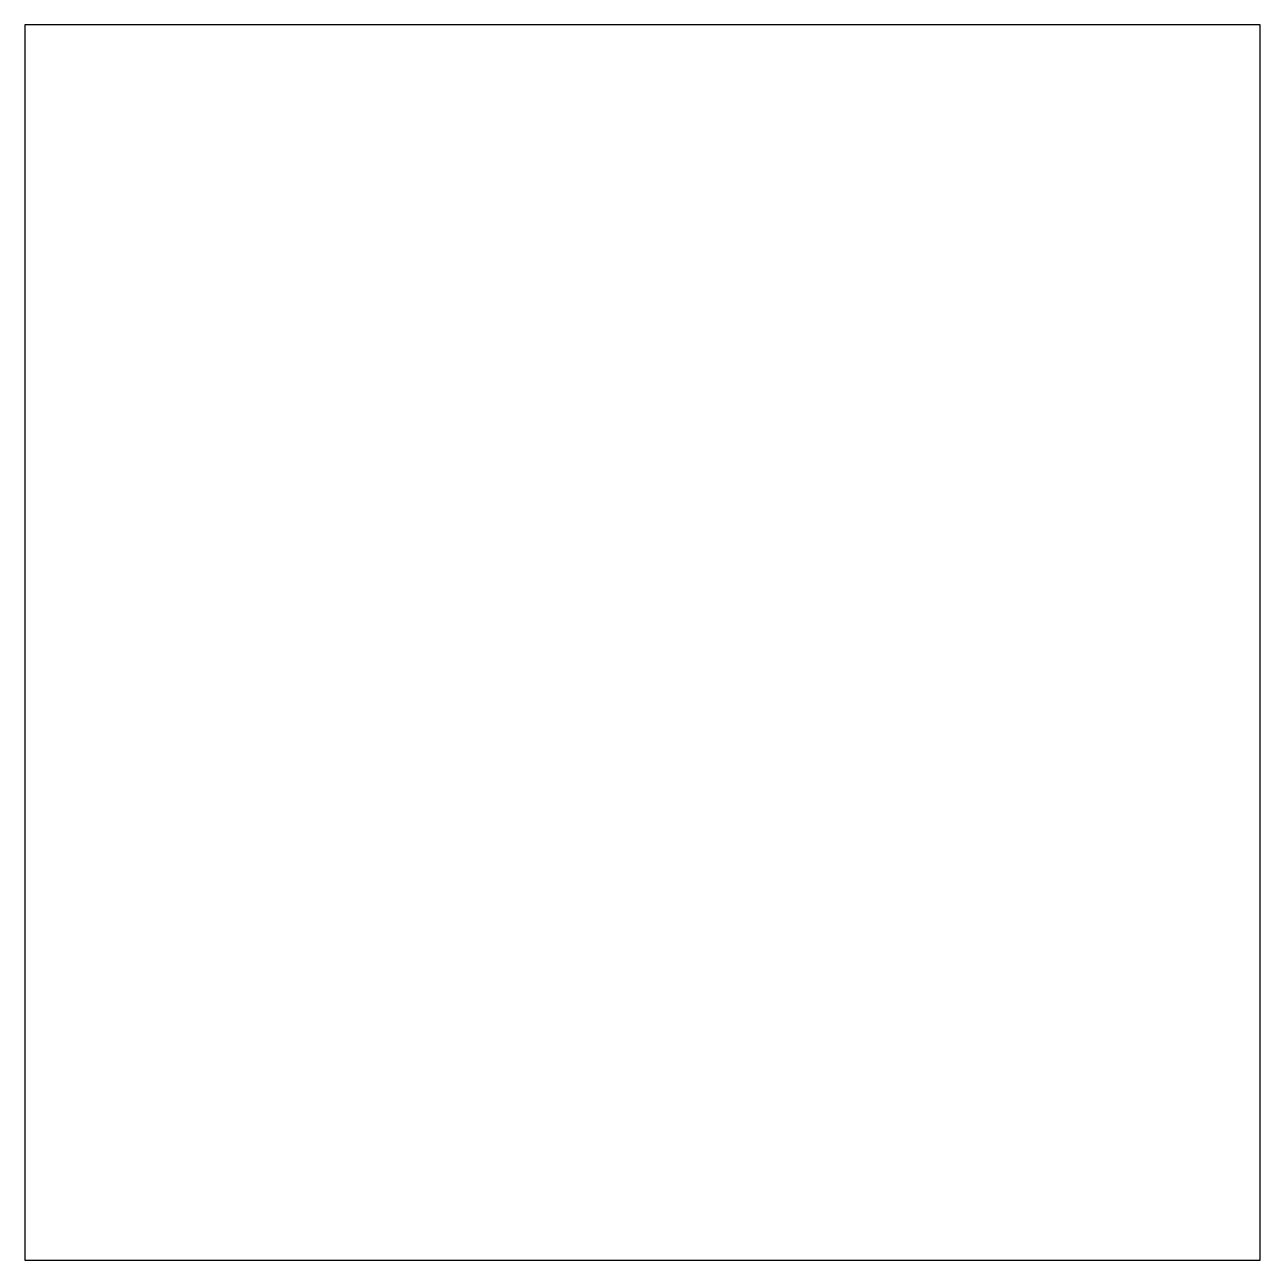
# Model space of a CAD drawing. Header units: millimetres. Extents: x 0 to 30, y 0 to 30.
import ezdxf

# ---------------------------------------------------------------- set-up
doc = ezdxf.new("R2010")
doc.units = ezdxf.units.MM

msp = doc.modelspace()

# ---------------------------------------------------------------- linework, layer by layer
at = {"layer": 'Kontur'}
msp.add_lwpolyline([(0, 0), (30, 0), (30, 30), (0, 30)], close=True, dxfattribs=at)

doc.saveas('drawing.dxf')
